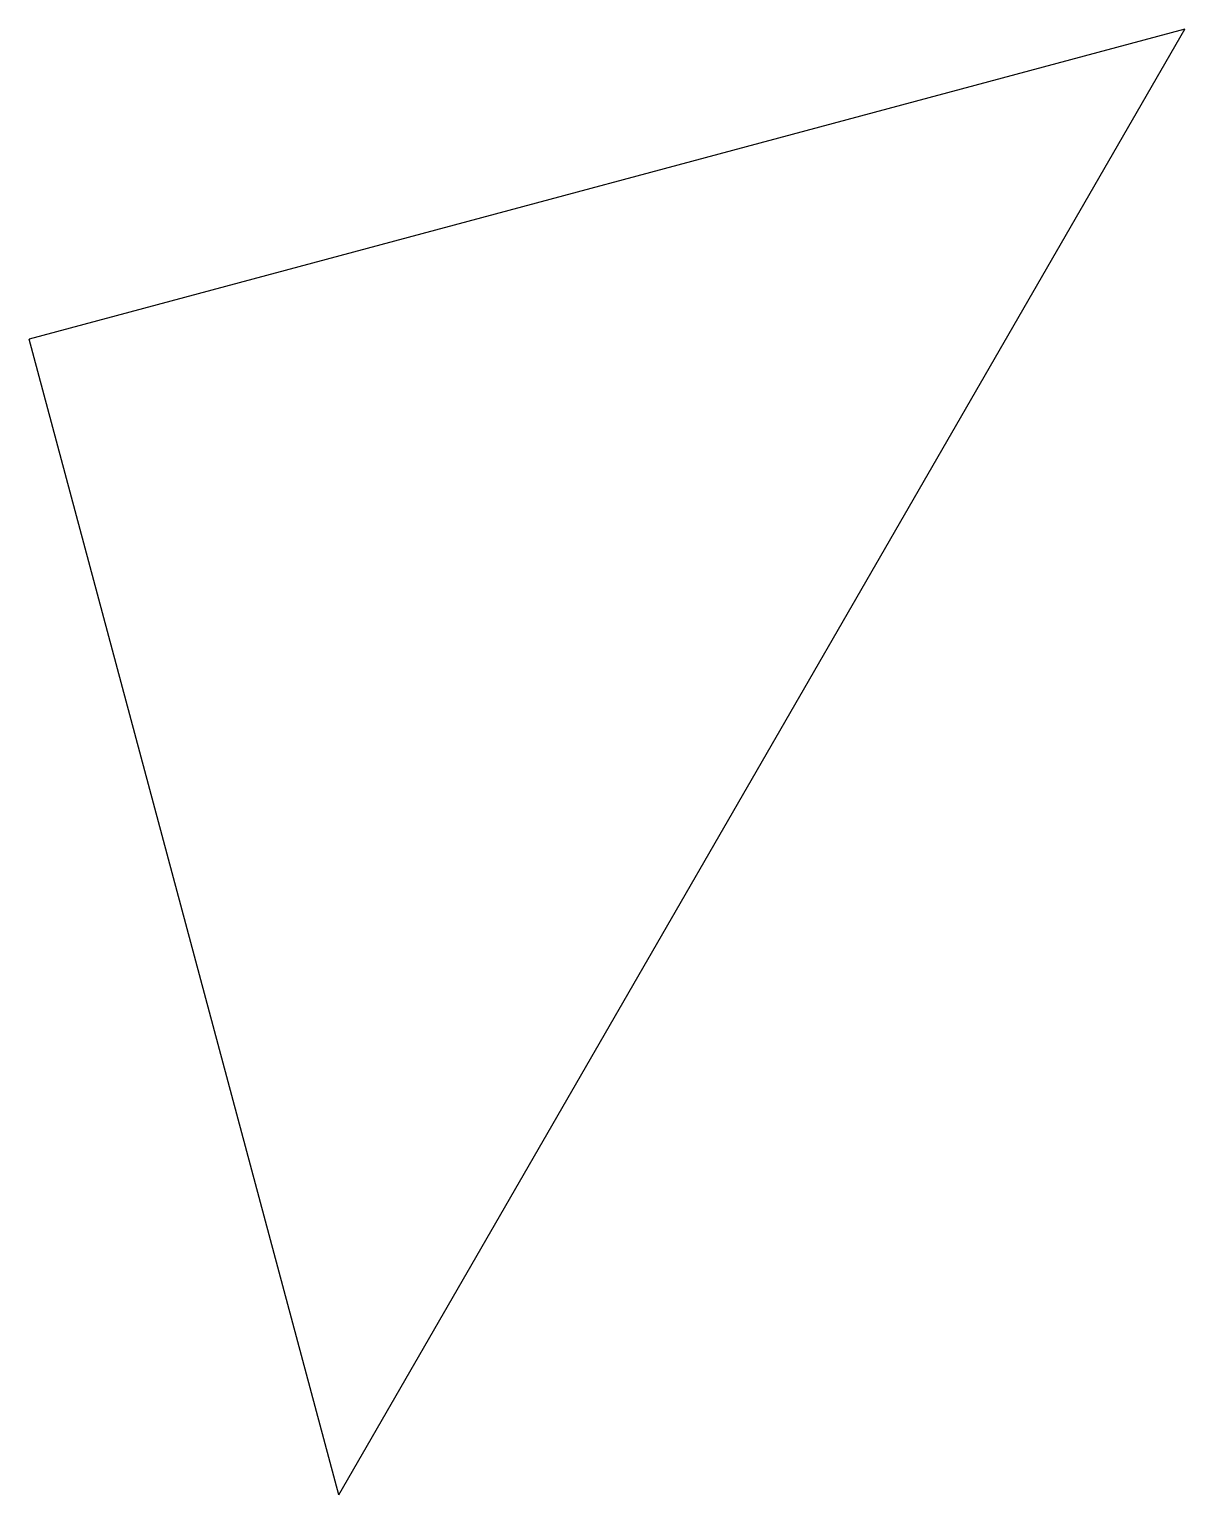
# Model space of a CAD drawing. Extents: x -549 to 1500, y 0 to 2598.
import ezdxf

# ---------------------------------------------------------------- set-up
doc = ezdxf.new("R2010")
doc.units = 0
doc.layers.get('0').update_dxf_attribs({"linetype": 'CONTINUOUS'})

msp = doc.modelspace()

# ---------------------------------------------------------------- linework, layer by layer
for p, q in [((1500, 2598.1), (-549, 2049)), ((0, 0), (1500, 2598.1)), ((0, 0), (-549, 2049))]:
    msp.add_line(p, q)

doc.saveas('drawing.dxf')
